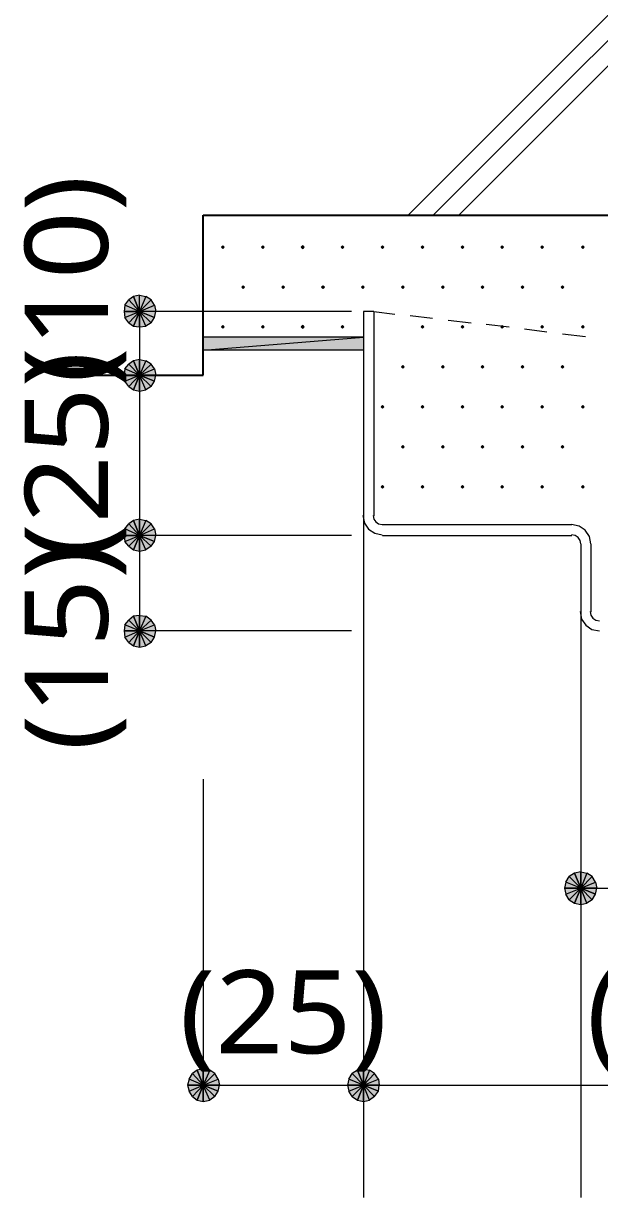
# Model space of a CAD drawing. Header units: millimetres. Extents: x 0 to 420, y 0 to 297.
# Drawn here: x 161.13 to 179.15, y 200.77 to 237.48 of the extents above; entities that cross this region are included whole.
import ezdxf
from ezdxf.enums import TextEntityAlignment as Align

# ---------------------------------------------------------------- set-up
doc = ezdxf.new("R2010")
doc.units = ezdxf.units.MM
doc.styles.add('kst32b', font='NotoSansJP-Variable.ttf')

msp = doc.modelspace()

# ---------------------------------------------------------------- hatches: boundary and pattern name
for points in [[(167.365, 230.526), (167.344, 230.505), (167.322, 230.484), (167.344, 230.463), (167.365, 230.441), (167.386, 230.463), (167.407, 230.484), (167.386, 230.505), (167.365, 230.526)], [(168.614, 230.526), (168.593, 230.505), (168.571, 230.484), (168.593, 230.463), (168.614, 230.441), (168.635, 230.463), (168.656, 230.484), (168.635, 230.505), (168.614, 230.526)], [(169.862, 230.526), (169.841, 230.505), (169.82, 230.484), (169.841, 230.463), (169.862, 230.441), (169.884, 230.463), (169.905, 230.484), (169.884, 230.505), (169.862, 230.526)], [(171.111, 230.526), (171.09, 230.505), (171.069, 230.484), (171.09, 230.463), (171.111, 230.441), (171.133, 230.463), (171.154, 230.484), (171.133, 230.505), (171.111, 230.526)], [(172.36, 230.526), (172.339, 230.505), (172.318, 230.484), (172.339, 230.463), (172.36, 230.441), (172.381, 230.463), (172.403, 230.484), (172.381, 230.505), (172.36, 230.526)], [(173.609, 230.526), (173.588, 230.505), (173.567, 230.484), (173.588, 230.463), (173.609, 230.441), (173.63, 230.463), (173.651, 230.484), (173.63, 230.505), (173.609, 230.526)], [(174.858, 230.526), (174.837, 230.505), (174.816, 230.484), (174.837, 230.463), (174.858, 230.441), (174.879, 230.463), (174.9, 230.484), (174.879, 230.505), (174.858, 230.526)], [(176.107, 230.526), (176.086, 230.505), (176.064, 230.484), (176.086, 230.463), (176.107, 230.441), (176.128, 230.463), (176.149, 230.484), (176.128, 230.505), (176.107, 230.526)], [(177.355, 230.526), (177.334, 230.505), (177.313, 230.484), (177.334, 230.463), (177.355, 230.441), (177.377, 230.463), (177.398, 230.484), (177.377, 230.505), (177.355, 230.526)], [(178.626, 230.526), (178.604, 230.505), (178.583, 230.484), (178.604, 230.463), (178.626, 230.441), (178.647, 230.463), (178.668, 230.484), (178.647, 230.505), (178.626, 230.526)], [(168, 229.277), (167.979, 229.256), (167.958, 229.235), (167.979, 229.214), (168, 229.193), (168.021, 229.214), (168.042, 229.235), (168.021, 229.256), (168, 229.277)], [(169.249, 229.277), (169.228, 229.256), (169.206, 229.235), (169.228, 229.214), (169.249, 229.193), (169.27, 229.214), (169.291, 229.235), (169.27, 229.256), (169.249, 229.277)], [(170.497, 229.277), (170.476, 229.256), (170.455, 229.235), (170.476, 229.214), (170.497, 229.193), (170.519, 229.214), (170.54, 229.235), (170.519, 229.256), (170.497, 229.277)], [(171.746, 229.277), (171.725, 229.256), (171.704, 229.235), (171.725, 229.214), (171.746, 229.193), (171.768, 229.214), (171.789, 229.235), (171.768, 229.256), (171.746, 229.277)], [(172.995, 229.277), (172.974, 229.256), (172.953, 229.235), (172.974, 229.214), (172.995, 229.193), (173.016, 229.214), (173.037, 229.235), (173.016, 229.256), (172.995, 229.277)], [(174.244, 229.277), (174.223, 229.256), (174.202, 229.235), (174.223, 229.214), (174.244, 229.193), (174.265, 229.214), (174.286, 229.235), (174.265, 229.256), (174.244, 229.277)], [(175.493, 229.277), (175.472, 229.256), (175.451, 229.235), (175.472, 229.214), (175.493, 229.193), (175.514, 229.214), (175.535, 229.235), (175.514, 229.256), (175.493, 229.277)], [(176.742, 229.277), (176.721, 229.256), (176.699, 229.235), (176.721, 229.214), (176.742, 229.193), (176.763, 229.214), (176.784, 229.235), (176.763, 229.256), (176.742, 229.277)], [(177.991, 229.277), (177.969, 229.256), (177.948, 229.235), (177.969, 229.214), (177.991, 229.193), (178.012, 229.214), (178.033, 229.235), (178.012, 229.256), (177.991, 229.277)], [(164.571, 228.007), (164.761, 227.986), (164.761, 228.473), (164.571, 228.007)], [(167.365, 228.029), (167.344, 228.007), (167.322, 227.986), (167.344, 227.965), (167.365, 227.944), (167.386, 227.965), (167.407, 227.986), (167.386, 228.007), (167.365, 228.029)], [(168.614, 228.029), (168.593, 228.007), (168.571, 227.986), (168.593, 227.965), (168.614, 227.944), (168.635, 227.965), (168.656, 227.986), (168.635, 228.007), (168.614, 228.029)], [(169.862, 228.029), (169.841, 228.007), (169.82, 227.986), (169.841, 227.965), (169.862, 227.944), (169.884, 227.965), (169.905, 227.986), (169.884, 228.007), (169.862, 228.029)], [(171.111, 228.029), (171.09, 228.007), (171.069, 227.986), (171.09, 227.965), (171.111, 227.944), (171.133, 227.965), (171.154, 227.986), (171.133, 228.007), (171.111, 228.029)], [(173.609, 228.029), (173.588, 228.007), (173.567, 227.986), (173.588, 227.965), (173.609, 227.944), (173.63, 227.965), (173.651, 227.986), (173.63, 228.007), (173.609, 228.029)], [(174.858, 228.029), (174.837, 228.007), (174.816, 227.986), (174.837, 227.965), (174.858, 227.944), (174.879, 227.965), (174.9, 227.986), (174.879, 228.007), (174.858, 228.029)], [(176.107, 228.029), (176.086, 228.007), (176.064, 227.986), (176.086, 227.965), (176.107, 227.944), (176.128, 227.965), (176.149, 227.986), (176.128, 228.007), (176.107, 228.029)], [(177.355, 228.029), (177.334, 228.007), (177.313, 227.986), (177.334, 227.965), (177.355, 227.944), (177.377, 227.965), (177.398, 227.986), (177.377, 228.007), (177.355, 228.029)], [(178.626, 228.029), (178.604, 228.007), (178.583, 227.986), (178.604, 227.965), (178.626, 227.944), (178.647, 227.965), (178.668, 227.986), (178.647, 228.007), (178.626, 228.029)], [(172.995, 226.78), (172.974, 226.758), (172.953, 226.737), (172.974, 226.716), (172.995, 226.695), (173.016, 226.716), (173.037, 226.737), (173.016, 226.758), (172.995, 226.78)], [(174.244, 226.78), (174.223, 226.758), (174.202, 226.737), (174.223, 226.716), (174.244, 226.695), (174.265, 226.716), (174.286, 226.737), (174.265, 226.758), (174.244, 226.78)], [(175.493, 226.78), (175.472, 226.758), (175.451, 226.737), (175.472, 226.716), (175.493, 226.695), (175.514, 226.716), (175.535, 226.737), (175.514, 226.758), (175.493, 226.78)], [(176.742, 226.78), (176.721, 226.758), (176.699, 226.737), (176.721, 226.716), (176.742, 226.695), (176.763, 226.716), (176.784, 226.737), (176.763, 226.758), (176.742, 226.78)], [(177.991, 226.78), (177.969, 226.758), (177.948, 226.737), (177.969, 226.716), (177.991, 226.695), (178.012, 226.716), (178.033, 226.737), (178.012, 226.758), (177.991, 226.78)], [(164.571, 226.018), (164.761, 225.975), (164.761, 226.483), (164.571, 226.018)], [(172.36, 225.531), (172.339, 225.51), (172.318, 225.488), (172.339, 225.467), (172.36, 225.446), (172.381, 225.467), (172.403, 225.488), (172.381, 225.51), (172.36, 225.531)], [(173.609, 225.531), (173.588, 225.51), (173.567, 225.488), (173.588, 225.467), (173.609, 225.446), (173.63, 225.467), (173.651, 225.488), (173.63, 225.51), (173.609, 225.531)], [(174.858, 225.531), (174.837, 225.51), (174.816, 225.488), (174.837, 225.467), (174.858, 225.446), (174.879, 225.467), (174.9, 225.488), (174.879, 225.51), (174.858, 225.531)], [(176.107, 225.531), (176.086, 225.51), (176.064, 225.488), (176.086, 225.467), (176.107, 225.446), (176.128, 225.467), (176.149, 225.488), (176.128, 225.51), (176.107, 225.531)], [(177.355, 225.531), (177.334, 225.51), (177.313, 225.488), (177.334, 225.467), (177.355, 225.446), (177.377, 225.467), (177.398, 225.488), (177.377, 225.51), (177.355, 225.531)], [(178.626, 225.531), (178.604, 225.51), (178.583, 225.488), (178.604, 225.467), (178.626, 225.446), (178.647, 225.467), (178.668, 225.488), (178.647, 225.51), (178.626, 225.531)], [(172.995, 224.282), (172.974, 224.261), (172.953, 224.24), (172.974, 224.218), (172.995, 224.197), (173.016, 224.218), (173.037, 224.24), (173.016, 224.261), (172.995, 224.282)], [(174.244, 224.282), (174.223, 224.261), (174.202, 224.24), (174.223, 224.218), (174.244, 224.197), (174.265, 224.218), (174.286, 224.24), (174.265, 224.261), (174.244, 224.282)], [(175.493, 224.282), (175.472, 224.261), (175.451, 224.24), (175.472, 224.218), (175.493, 224.197), (175.514, 224.218), (175.535, 224.24), (175.514, 224.261), (175.493, 224.282)], [(176.742, 224.282), (176.721, 224.261), (176.699, 224.24), (176.721, 224.218), (176.742, 224.197), (176.763, 224.218), (176.784, 224.24), (176.763, 224.261), (176.742, 224.282)], [(177.991, 224.282), (177.969, 224.261), (177.948, 224.24), (177.969, 224.218), (177.991, 224.197), (178.012, 224.218), (178.033, 224.24), (178.012, 224.261), (177.991, 224.282)], [(172.36, 223.033), (172.339, 223.012), (172.318, 222.991), (172.339, 222.97), (172.36, 222.948), (172.381, 222.97), (172.403, 222.991), (172.381, 223.012), (172.36, 223.033)], [(173.609, 223.033), (173.588, 223.012), (173.567, 222.991), (173.588, 222.97), (173.609, 222.948), (173.63, 222.97), (173.651, 222.991), (173.63, 223.012), (173.609, 223.033)], [(174.858, 223.033), (174.837, 223.012), (174.816, 222.991), (174.837, 222.97), (174.858, 222.948), (174.879, 222.97), (174.9, 222.991), (174.879, 223.012), (174.858, 223.033)], [(176.107, 223.033), (176.086, 223.012), (176.064, 222.991), (176.086, 222.97), (176.107, 222.948), (176.128, 222.97), (176.149, 222.991), (176.128, 223.012), (176.107, 223.033)], [(177.355, 223.033), (177.334, 223.012), (177.313, 222.991), (177.334, 222.97), (177.355, 222.948), (177.377, 222.97), (177.398, 222.991), (177.377, 223.012), (177.355, 223.033)], [(178.626, 223.033), (178.604, 223.012), (178.583, 222.991), (178.604, 222.97), (178.626, 222.948), (178.647, 222.97), (178.668, 222.991), (178.647, 223.012), (178.626, 223.033)], [(164.571, 221.022), (164.761, 220.98), (164.761, 221.467), (164.571, 221.022)], [(164.571, 218.017), (164.761, 217.974), (164.761, 218.482), (164.571, 218.017)], [(178.371, 209.973), (178.562, 209.931), (178.562, 210.439), (178.371, 209.973)], [(166.561, 203.814), (166.751, 203.771), (166.751, 204.279), (166.561, 203.814)], [(171.577, 203.814), (171.768, 203.771), (171.768, 204.279), (171.577, 203.814)]]:
    msp.add_hatch(color=7).paths.add_polyline_path(points)
h = msp.add_hatch(color=7)
h.paths.add_polyline_path([(164.571, 228.939), (164.423, 228.833), (164.761, 228.473), (164.571, 228.939)])
h.paths.add_polyline_path([(164.423, 228.833), (164.761, 228.473), (164.296, 228.663), (164.423, 228.833)])
h.paths.add_polyline_path([(164.761, 228.473), (164.296, 228.663), (164.275, 228.473), (164.761, 228.473)])
h = msp.add_hatch(color=7)
h.paths.add_polyline_path([(165.121, 228.833), (164.952, 228.939), (164.761, 228.473), (165.121, 228.833)])
h.paths.add_polyline_path([(164.952, 228.939), (164.761, 228.473), (164.761, 228.981), (164.952, 228.939)])
h.paths.add_polyline_path([(164.761, 228.473), (164.761, 228.981), (164.571, 228.939), (164.761, 228.473)])
h = msp.add_hatch(color=7)
h.paths.add_polyline_path([(165.227, 228.282), (165.269, 228.473), (164.761, 228.473), (165.227, 228.282)])
h.paths.add_polyline_path([(165.269, 228.473), (164.761, 228.473), (165.227, 228.663), (165.269, 228.473)])
h.paths.add_polyline_path([(164.761, 228.473), (165.227, 228.663), (165.121, 228.833), (164.761, 228.473)])
h = msp.add_hatch(color=7)
h.paths.add_polyline_path([(164.275, 228.473), (164.296, 228.282), (164.761, 228.473), (164.275, 228.473)])
h.paths.add_polyline_path([(164.296, 228.282), (164.761, 228.473), (164.423, 228.113), (164.296, 228.282)])
h.paths.add_polyline_path([(164.761, 228.473), (164.423, 228.113), (164.571, 228.007), (164.761, 228.473)])
h = msp.add_hatch(color=7)
h.paths.add_polyline_path([(164.761, 227.986), (164.952, 228.007), (164.761, 228.473), (164.761, 227.986)])
h.paths.add_polyline_path([(164.952, 228.007), (164.761, 228.473), (165.121, 228.113), (164.952, 228.007)])
h.paths.add_polyline_path([(164.761, 228.473), (165.121, 228.113), (165.227, 228.282), (164.761, 228.473)])
h = msp.add_hatch(color=7)
h.paths.add_polyline_path([(166.751, 227.669), (166.751, 227.266), (171.768, 227.669), (166.751, 227.669)])
h.paths.add_polyline_path([(166.751, 227.266), (171.768, 227.669), (171.768, 227.266), (166.751, 227.266)])
h = msp.add_hatch(color=7)
h.paths.add_polyline_path([(164.571, 226.928), (164.423, 226.822), (164.761, 226.483), (164.571, 226.928)])
h.paths.add_polyline_path([(164.423, 226.822), (164.761, 226.483), (164.296, 226.674), (164.423, 226.822)])
h.paths.add_polyline_path([(164.761, 226.483), (164.296, 226.674), (164.275, 226.483), (164.761, 226.483)])
h = msp.add_hatch(color=7)
h.paths.add_polyline_path([(165.121, 226.822), (164.952, 226.928), (164.761, 226.483), (165.121, 226.822)])
h.paths.add_polyline_path([(164.952, 226.928), (164.761, 226.483), (164.761, 226.97), (164.952, 226.928)])
h.paths.add_polyline_path([(164.761, 226.483), (164.761, 226.97), (164.571, 226.928), (164.761, 226.483)])
h = msp.add_hatch(color=7)
h.paths.add_polyline_path([(165.227, 226.293), (165.269, 226.483), (164.761, 226.483), (165.227, 226.293)])
h.paths.add_polyline_path([(165.269, 226.483), (164.761, 226.483), (165.227, 226.674), (165.269, 226.483)])
h.paths.add_polyline_path([(164.761, 226.483), (165.227, 226.674), (165.121, 226.822), (164.761, 226.483)])
h = msp.add_hatch(color=7)
h.paths.add_polyline_path([(164.275, 226.483), (164.296, 226.293), (164.761, 226.483), (164.275, 226.483)])
h.paths.add_polyline_path([(164.296, 226.293), (164.761, 226.483), (164.423, 226.123), (164.296, 226.293)])
h.paths.add_polyline_path([(164.761, 226.483), (164.423, 226.123), (164.571, 226.018), (164.761, 226.483)])
h = msp.add_hatch(color=7)
h.paths.add_polyline_path([(164.761, 225.975), (164.952, 226.018), (164.761, 226.483), (164.761, 225.975)])
h.paths.add_polyline_path([(164.952, 226.018), (164.761, 226.483), (165.121, 226.123), (164.952, 226.018)])
h.paths.add_polyline_path([(164.761, 226.483), (165.121, 226.123), (165.227, 226.293), (164.761, 226.483)])
h = msp.add_hatch(color=7)
h.paths.add_polyline_path([(164.571, 221.932), (164.423, 221.827), (164.761, 221.467), (164.571, 221.932)])
h.paths.add_polyline_path([(164.423, 221.827), (164.761, 221.467), (164.296, 221.679), (164.423, 221.827)])
h.paths.add_polyline_path([(164.761, 221.467), (164.296, 221.679), (164.275, 221.467), (164.761, 221.467)])
h = msp.add_hatch(color=7)
h.paths.add_polyline_path([(165.121, 221.827), (164.952, 221.932), (164.761, 221.467), (165.121, 221.827)])
h.paths.add_polyline_path([(164.952, 221.932), (164.761, 221.467), (164.761, 221.975), (164.952, 221.932)])
h.paths.add_polyline_path([(164.761, 221.467), (164.761, 221.975), (164.571, 221.932), (164.761, 221.467)])
h = msp.add_hatch(color=7)
h.paths.add_polyline_path([(165.227, 221.276), (165.269, 221.467), (164.761, 221.467), (165.227, 221.276)])
h.paths.add_polyline_path([(165.269, 221.467), (164.761, 221.467), (165.227, 221.679), (165.269, 221.467)])
h.paths.add_polyline_path([(164.761, 221.467), (165.227, 221.679), (165.121, 221.827), (164.761, 221.467)])
h = msp.add_hatch(color=7)
h.paths.add_polyline_path([(164.275, 221.467), (164.296, 221.276), (164.761, 221.467), (164.275, 221.467)])
h.paths.add_polyline_path([(164.296, 221.276), (164.761, 221.467), (164.423, 221.128), (164.296, 221.276)])
h.paths.add_polyline_path([(164.761, 221.467), (164.423, 221.128), (164.571, 221.022), (164.761, 221.467)])
h = msp.add_hatch(color=7)
h.paths.add_polyline_path([(164.761, 220.98), (164.952, 221.022), (164.761, 221.467), (164.761, 220.98)])
h.paths.add_polyline_path([(164.952, 221.022), (164.761, 221.467), (165.121, 221.128), (164.952, 221.022)])
h.paths.add_polyline_path([(164.761, 221.467), (165.121, 221.128), (165.227, 221.276), (164.761, 221.467)])
h = msp.add_hatch(color=7)
h.paths.add_polyline_path([(164.571, 218.948), (164.423, 218.821), (164.761, 218.482), (164.571, 218.948)])
h.paths.add_polyline_path([(164.423, 218.821), (164.761, 218.482), (164.296, 218.673), (164.423, 218.821)])
h.paths.add_polyline_path([(164.761, 218.482), (164.296, 218.673), (164.275, 218.482), (164.761, 218.482)])
h = msp.add_hatch(color=7)
h.paths.add_polyline_path([(165.121, 218.821), (164.952, 218.948), (164.761, 218.482), (165.121, 218.821)])
h.paths.add_polyline_path([(164.952, 218.948), (164.761, 218.482), (164.761, 218.969), (164.952, 218.948)])
h.paths.add_polyline_path([(164.761, 218.482), (164.761, 218.969), (164.571, 218.948), (164.761, 218.482)])
h = msp.add_hatch(color=7)
h.paths.add_polyline_path([(165.227, 218.292), (165.269, 218.482), (164.761, 218.482), (165.227, 218.292)])
h.paths.add_polyline_path([(165.269, 218.482), (164.761, 218.482), (165.227, 218.673), (165.269, 218.482)])
h.paths.add_polyline_path([(164.761, 218.482), (165.227, 218.673), (165.121, 218.821), (164.761, 218.482)])
h = msp.add_hatch(color=7)
h.paths.add_polyline_path([(164.275, 218.482), (164.296, 218.292), (164.761, 218.482), (164.275, 218.482)])
h.paths.add_polyline_path([(164.296, 218.292), (164.761, 218.482), (164.423, 218.122), (164.296, 218.292)])
h.paths.add_polyline_path([(164.761, 218.482), (164.423, 218.122), (164.571, 218.017), (164.761, 218.482)])
h = msp.add_hatch(color=7)
h.paths.add_polyline_path([(164.761, 217.974), (164.952, 218.017), (164.761, 218.482), (164.761, 217.974)])
h.paths.add_polyline_path([(164.952, 218.017), (164.761, 218.482), (165.121, 218.122), (164.952, 218.017)])
h.paths.add_polyline_path([(164.761, 218.482), (165.121, 218.122), (165.227, 218.292), (164.761, 218.482)])
h = msp.add_hatch(color=7)
h.paths.add_polyline_path([(178.371, 210.905), (178.202, 210.799), (178.562, 210.439), (178.371, 210.905)])
h.paths.add_polyline_path([(178.202, 210.799), (178.562, 210.439), (178.096, 210.629), (178.202, 210.799)])
h.paths.add_polyline_path([(178.562, 210.439), (178.096, 210.629), (178.054, 210.439), (178.562, 210.439)])
h = msp.add_hatch(color=7)
h.paths.add_polyline_path([(178.922, 210.799), (178.753, 210.905), (178.562, 210.439), (178.922, 210.799)])
h.paths.add_polyline_path([(178.753, 210.905), (178.562, 210.439), (178.562, 210.947), (178.753, 210.905)])
h.paths.add_polyline_path([(178.562, 210.439), (178.562, 210.947), (178.371, 210.905), (178.562, 210.439)])
h = msp.add_hatch(color=7)
h.paths.add_polyline_path([(179.028, 210.248), (179.07, 210.439), (178.562, 210.439), (179.028, 210.248)])
h.paths.add_polyline_path([(179.07, 210.439), (178.562, 210.439), (179.028, 210.629), (179.07, 210.439)])
h.paths.add_polyline_path([(178.562, 210.439), (179.028, 210.629), (178.922, 210.799), (178.562, 210.439)])
h = msp.add_hatch(color=7)
h.paths.add_polyline_path([(178.054, 210.439), (178.096, 210.248), (178.562, 210.439), (178.054, 210.439)])
h.paths.add_polyline_path([(178.096, 210.248), (178.562, 210.439), (178.202, 210.079), (178.096, 210.248)])
h.paths.add_polyline_path([(178.562, 210.439), (178.202, 210.079), (178.371, 209.973), (178.562, 210.439)])
h = msp.add_hatch(color=7)
h.paths.add_polyline_path([(178.562, 209.931), (178.753, 209.973), (178.562, 210.439), (178.562, 209.931)])
h.paths.add_polyline_path([(178.753, 209.973), (178.562, 210.439), (178.922, 210.079), (178.753, 209.973)])
h.paths.add_polyline_path([(178.562, 210.439), (178.922, 210.079), (179.028, 210.248), (178.562, 210.439)])
h = msp.add_hatch(color=7)
h.paths.add_polyline_path([(166.561, 204.745), (166.412, 204.639), (166.751, 204.279), (166.561, 204.745)])
h.paths.add_polyline_path([(166.412, 204.639), (166.751, 204.279), (166.307, 204.47), (166.412, 204.639)])
h.paths.add_polyline_path([(166.751, 204.279), (166.307, 204.47), (166.264, 204.279), (166.751, 204.279)])
h = msp.add_hatch(color=7)
h.paths.add_polyline_path([(167.111, 204.639), (166.963, 204.745), (166.751, 204.279), (167.111, 204.639)])
h.paths.add_polyline_path([(166.963, 204.745), (166.751, 204.279), (166.751, 204.787), (166.963, 204.745)])
h.paths.add_polyline_path([(166.751, 204.279), (166.751, 204.787), (166.561, 204.745), (166.751, 204.279)])
h = msp.add_hatch(color=7)
h.paths.add_polyline_path([(167.217, 204.089), (167.259, 204.279), (166.751, 204.279), (167.217, 204.089)])
h.paths.add_polyline_path([(167.259, 204.279), (166.751, 204.279), (167.217, 204.47), (167.259, 204.279)])
h.paths.add_polyline_path([(166.751, 204.279), (167.217, 204.47), (167.111, 204.639), (166.751, 204.279)])
h = msp.add_hatch(color=7)
h.paths.add_polyline_path([(171.577, 204.745), (171.408, 204.639), (171.768, 204.279), (171.577, 204.745)])
h.paths.add_polyline_path([(171.408, 204.639), (171.768, 204.279), (171.302, 204.47), (171.408, 204.639)])
h.paths.add_polyline_path([(171.768, 204.279), (171.302, 204.47), (171.26, 204.279), (171.768, 204.279)])
h = msp.add_hatch(color=7)
h.paths.add_polyline_path([(172.106, 204.639), (171.958, 204.745), (171.768, 204.279), (172.106, 204.639)])
h.paths.add_polyline_path([(171.958, 204.745), (171.768, 204.279), (171.768, 204.787), (171.958, 204.745)])
h.paths.add_polyline_path([(171.768, 204.279), (171.768, 204.787), (171.577, 204.745), (171.768, 204.279)])
h = msp.add_hatch(color=7)
h.paths.add_polyline_path([(172.233, 204.089), (172.254, 204.279), (171.768, 204.279), (172.233, 204.089)])
h.paths.add_polyline_path([(172.254, 204.279), (171.768, 204.279), (172.233, 204.47), (172.254, 204.279)])
h.paths.add_polyline_path([(171.768, 204.279), (172.233, 204.47), (172.106, 204.639), (171.768, 204.279)])
h = msp.add_hatch(color=7)
h.paths.add_polyline_path([(166.264, 204.279), (166.307, 204.089), (166.751, 204.279), (166.264, 204.279)])
h.paths.add_polyline_path([(166.307, 204.089), (166.751, 204.279), (166.412, 203.92), (166.307, 204.089)])
h.paths.add_polyline_path([(166.751, 204.279), (166.412, 203.92), (166.561, 203.814), (166.751, 204.279)])
h = msp.add_hatch(color=7)
h.paths.add_polyline_path([(166.751, 203.771), (166.963, 203.814), (166.751, 204.279), (166.751, 203.771)])
h.paths.add_polyline_path([(166.963, 203.814), (166.751, 204.279), (167.111, 203.92), (166.963, 203.814)])
h.paths.add_polyline_path([(166.751, 204.279), (167.111, 203.92), (167.217, 204.089), (166.751, 204.279)])
h = msp.add_hatch(color=7)
h.paths.add_polyline_path([(171.26, 204.279), (171.302, 204.089), (171.768, 204.279), (171.26, 204.279)])
h.paths.add_polyline_path([(171.302, 204.089), (171.768, 204.279), (171.408, 203.92), (171.302, 204.089)])
h.paths.add_polyline_path([(171.768, 204.279), (171.408, 203.92), (171.577, 203.814), (171.768, 204.279)])
h = msp.add_hatch(color=7)
h.paths.add_polyline_path([(171.768, 203.771), (171.958, 203.814), (171.768, 204.279), (171.768, 203.771)])
h.paths.add_polyline_path([(171.958, 203.814), (171.768, 204.279), (172.106, 203.92), (171.958, 203.814)])
h.paths.add_polyline_path([(171.768, 204.279), (172.106, 203.92), (172.233, 204.089), (171.768, 204.279)])

# ---------------------------------------------------------------- linework, layer by layer
at = {"lineweight": 25}
for points in [[(166.751, 231.479), (193.76, 231.479), (193.76, 252.603)], [(166.751, 226.483), (166.751, 231.479)], [(163.153, 226.483), (166.751, 226.483)]]:
    msp.add_lwpolyline(points, dxfattribs=at)
at = {"lineweight": 13}
for points in [[(173.164, 231.479), (193.76, 252.074)], [(173.948, 231.479), (193.76, 251.27)], [(174.752, 231.479), (193.76, 250.486)], [(171.387, 228.473), (164.761, 228.473)], [(164.761, 228.473), (164.761, 226.483), (164.761, 221.467), (164.761, 218.482)], [(172.085, 228.473), (171.768, 228.473)], [(171.768, 228.473), (171.768, 222.081)], [(172.085, 228.473), (172.085, 222.081)], [(172.085, 228.473), (172.741, 228.388)], [(173.228, 228.346), (173.927, 228.261)], [(174.413, 228.198), (175.133, 228.113)], [(175.599, 228.071), (176.318, 227.986)], [(176.805, 227.923), (177.504, 227.838)], [(177.991, 227.774), (178.71, 227.69)], [(171.746, 222.091), (171.794, 221.856), (171.923, 221.665), (172.115, 221.535), (172.35, 221.488)], [(171.768, 222.081), (171.768, 200.766)], [(172.064, 222.091), (172.086, 221.98), (172.148, 221.889), (172.238, 221.828), (172.35, 221.805)], [(172.36, 221.805), (178.287, 221.805)], [(178.88, 221.202), (178.832, 221.437), (178.703, 221.629), (178.511, 221.758), (178.276, 221.805)], [(171.387, 221.467), (164.761, 221.467)], [(172.36, 221.467), (178.287, 221.467)], [(178.562, 221.202), (178.54, 221.313), (178.478, 221.404), (178.387, 221.466), (178.276, 221.488)], [(178.562, 221.192), (178.562, 219.075)], [(178.879, 221.192), (178.879, 219.075)], [(178.541, 219.086), (178.588, 218.851), (178.718, 218.659), (178.909, 218.53), (179.144, 218.482)], [(178.562, 219.075), (178.562, 200.766)], [(178.858, 219.086), (178.881, 218.974), (178.942, 218.884), (179.033, 218.822), (179.144, 218.8)], [(171.387, 218.482), (164.761, 218.482)], [(178.562, 217.191), (178.562, 210.439)], [(166.751, 213.847), (166.751, 204.279)], [(178.562, 210.439), (186.563, 210.439), (187.156, 210.439), (195.157, 210.439), (195.771, 210.439)], [(166.751, 204.279), (171.768, 204.279), (195.771, 204.279)]]:
    msp.add_lwpolyline(points, dxfattribs=at)
at = {"lineweight": 0}
for points in [[(167.365, 230.526), (167.344, 230.505), (167.322, 230.484), (167.344, 230.463), (167.365, 230.441), (167.386, 230.463), (167.407, 230.484), (167.386, 230.505)], [(168.614, 230.526), (168.593, 230.505), (168.571, 230.484), (168.593, 230.463), (168.614, 230.441), (168.635, 230.463), (168.656, 230.484), (168.635, 230.505)], [(169.862, 230.526), (169.841, 230.505), (169.82, 230.484), (169.841, 230.463), (169.862, 230.441), (169.884, 230.463), (169.905, 230.484), (169.884, 230.505)], [(171.111, 230.526), (171.09, 230.505), (171.069, 230.484), (171.09, 230.463), (171.111, 230.441), (171.133, 230.463), (171.154, 230.484), (171.133, 230.505)], [(172.36, 230.526), (172.339, 230.505), (172.318, 230.484), (172.339, 230.463), (172.36, 230.441), (172.381, 230.463), (172.403, 230.484), (172.381, 230.505)], [(173.609, 230.526), (173.588, 230.505), (173.567, 230.484), (173.588, 230.463), (173.609, 230.441), (173.63, 230.463), (173.651, 230.484), (173.63, 230.505)], [(174.858, 230.526), (174.837, 230.505), (174.816, 230.484), (174.837, 230.463), (174.858, 230.441), (174.879, 230.463), (174.9, 230.484), (174.879, 230.505)], [(176.107, 230.526), (176.086, 230.505), (176.064, 230.484), (176.086, 230.463), (176.107, 230.441), (176.128, 230.463), (176.149, 230.484), (176.128, 230.505)], [(177.355, 230.526), (177.334, 230.505), (177.313, 230.484), (177.334, 230.463), (177.355, 230.441), (177.377, 230.463), (177.398, 230.484), (177.377, 230.505)], [(178.626, 230.526), (178.604, 230.505), (178.583, 230.484), (178.604, 230.463), (178.626, 230.441), (178.647, 230.463), (178.668, 230.484), (178.647, 230.505)], [(168, 229.277), (167.979, 229.256), (167.958, 229.235), (167.979, 229.214), (168, 229.193), (168.021, 229.214), (168.042, 229.235), (168.021, 229.256)], [(169.249, 229.277), (169.228, 229.256), (169.206, 229.235), (169.228, 229.214), (169.249, 229.193), (169.27, 229.214), (169.291, 229.235), (169.27, 229.256)], [(170.497, 229.277), (170.476, 229.256), (170.455, 229.235), (170.476, 229.214), (170.497, 229.193), (170.519, 229.214), (170.54, 229.235), (170.519, 229.256)], [(171.746, 229.277), (171.725, 229.256), (171.704, 229.235), (171.725, 229.214), (171.746, 229.193), (171.768, 229.214), (171.789, 229.235), (171.768, 229.256)], [(172.995, 229.277), (172.974, 229.256), (172.953, 229.235), (172.974, 229.214), (172.995, 229.193), (173.016, 229.214), (173.037, 229.235), (173.016, 229.256)], [(174.244, 229.277), (174.223, 229.256), (174.202, 229.235), (174.223, 229.214), (174.244, 229.193), (174.265, 229.214), (174.286, 229.235), (174.265, 229.256)], [(175.493, 229.277), (175.472, 229.256), (175.451, 229.235), (175.472, 229.214), (175.493, 229.193), (175.514, 229.214), (175.535, 229.235), (175.514, 229.256)], [(176.742, 229.277), (176.721, 229.256), (176.699, 229.235), (176.721, 229.214), (176.742, 229.193), (176.763, 229.214), (176.784, 229.235), (176.763, 229.256)], [(177.991, 229.277), (177.969, 229.256), (177.948, 229.235), (177.969, 229.214), (177.991, 229.193), (178.012, 229.214), (178.033, 229.235), (178.012, 229.256)], [(164.423, 228.833), (164.761, 228.473), (164.296, 228.663)], [(164.571, 228.939), (164.423, 228.833), (164.761, 228.473)], [(164.761, 228.473), (164.761, 228.981), (164.571, 228.939)], [(164.952, 228.939), (164.761, 228.473), (164.761, 228.981)], [(165.121, 228.833), (164.952, 228.939), (164.761, 228.473)], [(164.761, 228.473), (165.227, 228.663), (165.121, 228.833)], [(164.761, 228.473), (164.296, 228.663), (164.275, 228.473)], [(164.275, 228.473), (164.296, 228.282), (164.761, 228.473)], [(164.296, 228.282), (164.761, 228.473), (164.423, 228.113)], [(164.761, 228.473), (164.423, 228.113), (164.571, 228.007)], [(164.571, 228.007), (164.761, 227.986), (164.761, 228.473)], [(165.269, 228.473), (164.761, 228.473), (165.227, 228.663)], [(164.761, 227.986), (164.952, 228.007), (164.761, 228.473)], [(164.952, 228.007), (164.761, 228.473), (165.121, 228.113)], [(164.761, 228.473), (165.121, 228.113), (165.227, 228.282)], [(165.227, 228.282), (165.269, 228.473), (164.761, 228.473)], [(167.365, 228.029), (167.344, 228.007), (167.322, 227.986), (167.344, 227.965), (167.365, 227.944), (167.386, 227.965), (167.407, 227.986), (167.386, 228.007)], [(168.614, 228.029), (168.593, 228.007), (168.571, 227.986), (168.593, 227.965), (168.614, 227.944), (168.635, 227.965), (168.656, 227.986), (168.635, 228.007)], [(169.862, 228.029), (169.841, 228.007), (169.82, 227.986), (169.841, 227.965), (169.862, 227.944), (169.884, 227.965), (169.905, 227.986), (169.884, 228.007)], [(171.111, 228.029), (171.09, 228.007), (171.069, 227.986), (171.09, 227.965), (171.111, 227.944), (171.133, 227.965), (171.154, 227.986), (171.133, 228.007)], [(173.609, 228.029), (173.588, 228.007), (173.567, 227.986), (173.588, 227.965), (173.609, 227.944), (173.63, 227.965), (173.651, 227.986), (173.63, 228.007)], [(174.858, 228.029), (174.837, 228.007), (174.816, 227.986), (174.837, 227.965), (174.858, 227.944), (174.879, 227.965), (174.9, 227.986), (174.879, 228.007)], [(176.107, 228.029), (176.086, 228.007), (176.064, 227.986), (176.086, 227.965), (176.107, 227.944), (176.128, 227.965), (176.149, 227.986), (176.128, 228.007)], [(177.355, 228.029), (177.334, 228.007), (177.313, 227.986), (177.334, 227.965), (177.355, 227.944), (177.377, 227.965), (177.398, 227.986), (177.377, 228.007)], [(178.626, 228.029), (178.604, 228.007), (178.583, 227.986), (178.604, 227.965), (178.626, 227.944), (178.647, 227.965), (178.668, 227.986), (178.647, 228.007)], [(166.751, 227.669), (166.751, 227.266), (171.768, 227.669)], [(166.751, 227.266), (171.768, 227.669), (171.768, 227.266)], [(164.571, 226.928), (164.423, 226.822), (164.761, 226.483)], [(164.761, 226.483), (164.761, 226.97), (164.571, 226.928)], [(164.952, 226.928), (164.761, 226.483), (164.761, 226.97)], [(165.121, 226.822), (164.952, 226.928), (164.761, 226.483)], [(164.761, 226.483), (164.296, 226.674), (164.275, 226.483)], [(164.423, 226.822), (164.761, 226.483), (164.296, 226.674)], [(164.761, 226.483), (165.227, 226.674), (165.121, 226.822)], [(165.269, 226.483), (164.761, 226.483), (165.227, 226.674)], [(172.995, 226.78), (172.974, 226.758), (172.953, 226.737), (172.974, 226.716), (172.995, 226.695), (173.016, 226.716), (173.037, 226.737), (173.016, 226.758)], [(174.244, 226.78), (174.223, 226.758), (174.202, 226.737), (174.223, 226.716), (174.244, 226.695), (174.265, 226.716), (174.286, 226.737), (174.265, 226.758)], [(175.493, 226.78), (175.472, 226.758), (175.451, 226.737), (175.472, 226.716), (175.493, 226.695), (175.514, 226.716), (175.535, 226.737), (175.514, 226.758)], [(176.742, 226.78), (176.721, 226.758), (176.699, 226.737), (176.721, 226.716), (176.742, 226.695), (176.763, 226.716), (176.784, 226.737), (176.763, 226.758)], [(177.991, 226.78), (177.969, 226.758), (177.948, 226.737), (177.969, 226.716), (177.991, 226.695), (178.012, 226.716), (178.033, 226.737), (178.012, 226.758)], [(164.275, 226.483), (164.296, 226.293), (164.761, 226.483)], [(164.296, 226.293), (164.761, 226.483), (164.423, 226.123)], [(164.761, 226.483), (164.423, 226.123), (164.571, 226.018)], [(164.571, 226.018), (164.761, 225.975), (164.761, 226.483)], [(164.761, 225.975), (164.952, 226.018), (164.761, 226.483)], [(164.952, 226.018), (164.761, 226.483), (165.121, 226.123)], [(164.761, 226.483), (165.121, 226.123), (165.227, 226.293)], [(165.227, 226.293), (165.269, 226.483), (164.761, 226.483)], [(172.36, 225.531), (172.339, 225.51), (172.318, 225.488), (172.339, 225.467), (172.36, 225.446), (172.381, 225.467), (172.403, 225.488), (172.381, 225.51)], [(173.609, 225.531), (173.588, 225.51), (173.567, 225.488), (173.588, 225.467), (173.609, 225.446), (173.63, 225.467), (173.651, 225.488), (173.63, 225.51)], [(174.858, 225.531), (174.837, 225.51), (174.816, 225.488), (174.837, 225.467), (174.858, 225.446), (174.879, 225.467), (174.9, 225.488), (174.879, 225.51)], [(176.107, 225.531), (176.086, 225.51), (176.064, 225.488), (176.086, 225.467), (176.107, 225.446), (176.128, 225.467), (176.149, 225.488), (176.128, 225.51)], [(177.355, 225.531), (177.334, 225.51), (177.313, 225.488), (177.334, 225.467), (177.355, 225.446), (177.377, 225.467), (177.398, 225.488), (177.377, 225.51)], [(178.626, 225.531), (178.604, 225.51), (178.583, 225.488), (178.604, 225.467), (178.626, 225.446), (178.647, 225.467), (178.668, 225.488), (178.647, 225.51)], [(172.995, 224.282), (172.974, 224.261), (172.953, 224.24), (172.974, 224.218), (172.995, 224.197), (173.016, 224.218), (173.037, 224.24), (173.016, 224.261)], [(174.244, 224.282), (174.223, 224.261), (174.202, 224.24), (174.223, 224.218), (174.244, 224.197), (174.265, 224.218), (174.286, 224.24), (174.265, 224.261)], [(175.493, 224.282), (175.472, 224.261), (175.451, 224.24), (175.472, 224.218), (175.493, 224.197), (175.514, 224.218), (175.535, 224.24), (175.514, 224.261)], [(176.742, 224.282), (176.721, 224.261), (176.699, 224.24), (176.721, 224.218), (176.742, 224.197), (176.763, 224.218), (176.784, 224.24), (176.763, 224.261)], [(177.991, 224.282), (177.969, 224.261), (177.948, 224.24), (177.969, 224.218), (177.991, 224.197), (178.012, 224.218), (178.033, 224.24), (178.012, 224.261)], [(172.36, 223.033), (172.339, 223.012), (172.318, 222.991), (172.339, 222.97), (172.36, 222.948), (172.381, 222.97), (172.403, 222.991), (172.381, 223.012)], [(173.609, 223.033), (173.588, 223.012), (173.567, 222.991), (173.588, 222.97), (173.609, 222.948), (173.63, 222.97), (173.651, 222.991), (173.63, 223.012)], [(174.858, 223.033), (174.837, 223.012), (174.816, 222.991), (174.837, 222.97), (174.858, 222.948), (174.879, 222.97), (174.9, 222.991), (174.879, 223.012)], [(176.107, 223.033), (176.086, 223.012), (176.064, 222.991), (176.086, 222.97), (176.107, 222.948), (176.128, 222.97), (176.149, 222.991), (176.128, 223.012)], [(177.355, 223.033), (177.334, 223.012), (177.313, 222.991), (177.334, 222.97), (177.355, 222.948), (177.377, 222.97), (177.398, 222.991), (177.377, 223.012)], [(178.626, 223.033), (178.604, 223.012), (178.583, 222.991), (178.604, 222.97), (178.626, 222.948), (178.647, 222.97), (178.668, 222.991), (178.647, 223.012)], [(164.423, 221.827), (164.761, 221.467), (164.296, 221.679)], [(164.571, 221.932), (164.423, 221.827), (164.761, 221.467)], [(164.761, 221.467), (164.761, 221.975), (164.571, 221.932)], [(164.952, 221.932), (164.761, 221.467), (164.761, 221.975)], [(165.121, 221.827), (164.952, 221.932), (164.761, 221.467)], [(164.761, 221.467), (165.227, 221.679), (165.121, 221.827)], [(164.761, 221.467), (164.296, 221.679), (164.275, 221.467)], [(164.275, 221.467), (164.296, 221.276), (164.761, 221.467)], [(164.296, 221.276), (164.761, 221.467), (164.423, 221.128)], [(164.761, 221.467), (164.423, 221.128), (164.571, 221.022)], [(164.571, 221.022), (164.761, 220.98), (164.761, 221.467)], [(165.269, 221.467), (164.761, 221.467), (165.227, 221.679)], [(164.761, 220.98), (164.952, 221.022), (164.761, 221.467)], [(164.952, 221.022), (164.761, 221.467), (165.121, 221.128)], [(164.761, 221.467), (165.121, 221.128), (165.227, 221.276)], [(165.227, 221.276), (165.269, 221.467), (164.761, 221.467)], [(164.423, 218.821), (164.761, 218.482), (164.296, 218.673)], [(164.571, 218.948), (164.423, 218.821), (164.761, 218.482)], [(164.761, 218.482), (164.761, 218.969), (164.571, 218.948)], [(164.952, 218.948), (164.761, 218.482), (164.761, 218.969)], [(165.121, 218.821), (164.952, 218.948), (164.761, 218.482)], [(164.761, 218.482), (165.227, 218.673), (165.121, 218.821)], [(164.761, 218.482), (164.296, 218.673), (164.275, 218.482)], [(164.275, 218.482), (164.296, 218.292), (164.761, 218.482)], [(164.296, 218.292), (164.761, 218.482), (164.423, 218.122)], [(164.761, 218.482), (164.423, 218.122), (164.571, 218.017)], [(164.571, 218.017), (164.761, 217.974), (164.761, 218.482)], [(165.269, 218.482), (164.761, 218.482), (165.227, 218.673)], [(164.761, 217.974), (164.952, 218.017), (164.761, 218.482)], [(164.952, 218.017), (164.761, 218.482), (165.121, 218.122)], [(164.761, 218.482), (165.121, 218.122), (165.227, 218.292)], [(165.227, 218.292), (165.269, 218.482), (164.761, 218.482)], [(178.202, 210.799), (178.562, 210.439), (178.096, 210.629)], [(178.371, 210.905), (178.202, 210.799), (178.562, 210.439)], [(178.562, 210.439), (178.562, 210.947), (178.371, 210.905)], [(178.753, 210.905), (178.562, 210.439), (178.562, 210.947)], [(178.922, 210.799), (178.753, 210.905), (178.562, 210.439)], [(178.562, 210.439), (179.028, 210.629), (178.922, 210.799)], [(178.562, 210.439), (178.096, 210.629), (178.054, 210.439)], [(178.054, 210.439), (178.096, 210.248), (178.562, 210.439)], [(178.096, 210.248), (178.562, 210.439), (178.202, 210.079)], [(178.562, 210.439), (178.202, 210.079), (178.371, 209.973)], [(178.371, 209.973), (178.562, 209.931), (178.562, 210.439)], [(179.07, 210.439), (178.562, 210.439), (179.028, 210.629)], [(178.562, 209.931), (178.753, 209.973), (178.562, 210.439)], [(178.753, 209.973), (178.562, 210.439), (178.922, 210.079)], [(178.562, 210.439), (178.922, 210.079), (179.028, 210.248)], [(179.028, 210.248), (179.07, 210.439), (178.562, 210.439)], [(166.412, 204.639), (166.751, 204.279), (166.307, 204.47)], [(166.561, 204.745), (166.412, 204.639), (166.751, 204.279)], [(166.751, 204.279), (166.751, 204.787), (166.561, 204.745)], [(166.963, 204.745), (166.751, 204.279), (166.751, 204.787)], [(167.111, 204.639), (166.963, 204.745), (166.751, 204.279)], [(166.751, 204.279), (167.217, 204.47), (167.111, 204.639)], [(171.408, 204.639), (171.768, 204.279), (171.302, 204.47)], [(171.577, 204.745), (171.408, 204.639), (171.768, 204.279)], [(171.768, 204.279), (171.768, 204.787), (171.577, 204.745)], [(171.958, 204.745), (171.768, 204.279), (171.768, 204.787)], [(172.106, 204.639), (171.958, 204.745), (171.768, 204.279)], [(171.768, 204.279), (172.233, 204.47), (172.106, 204.639)], [(166.751, 204.279), (166.307, 204.47), (166.264, 204.279)], [(166.264, 204.279), (166.307, 204.089), (166.751, 204.279)], [(166.307, 204.089), (166.751, 204.279), (166.412, 203.92)], [(166.751, 204.279), (166.412, 203.92), (166.561, 203.814)], [(166.561, 203.814), (166.751, 203.771), (166.751, 204.279)], [(167.259, 204.279), (166.751, 204.279), (167.217, 204.47)], [(166.751, 203.771), (166.963, 203.814), (166.751, 204.279)], [(166.963, 203.814), (166.751, 204.279), (167.111, 203.92)], [(166.751, 204.279), (167.111, 203.92), (167.217, 204.089)], [(167.217, 204.089), (167.259, 204.279), (166.751, 204.279)], [(171.768, 204.279), (171.302, 204.47), (171.26, 204.279)], [(171.26, 204.279), (171.302, 204.089), (171.768, 204.279)], [(171.302, 204.089), (171.768, 204.279), (171.408, 203.92)], [(171.768, 204.279), (171.408, 203.92), (171.577, 203.814)], [(171.577, 203.814), (171.768, 203.771), (171.768, 204.279)], [(172.254, 204.279), (171.768, 204.279), (172.233, 204.47)], [(171.768, 203.771), (171.958, 203.814), (171.768, 204.279)], [(171.958, 203.814), (171.768, 204.279), (172.106, 203.92)], [(171.768, 204.279), (172.106, 203.92), (172.233, 204.089)], [(172.233, 204.089), (172.254, 204.279), (171.768, 204.279)]]:
    msp.add_lwpolyline(points, close=True, dxfattribs=at)

# ---------------------------------------------------------------- texts
at = {"style": 'kst32b'}
for s, p, p2 in [('(10)', (163.767, 226.229), (163.767, 232.727)), ('(25)', (163.767, 220.726), (163.767, 227.223)), ('(15)', (163.767, 214.736), (163.767, 221.233)), ('(25)', (166.01, 205.274), (172.507, 205.274)), ('(120)', (178.753, 205.274), (186.874, 205.274))]:
    msp.add_text(s, height=2.5989, dxfattribs=at).set_placement(p, p2, align=Align.FIT)

doc.saveas('drawing.dxf')
